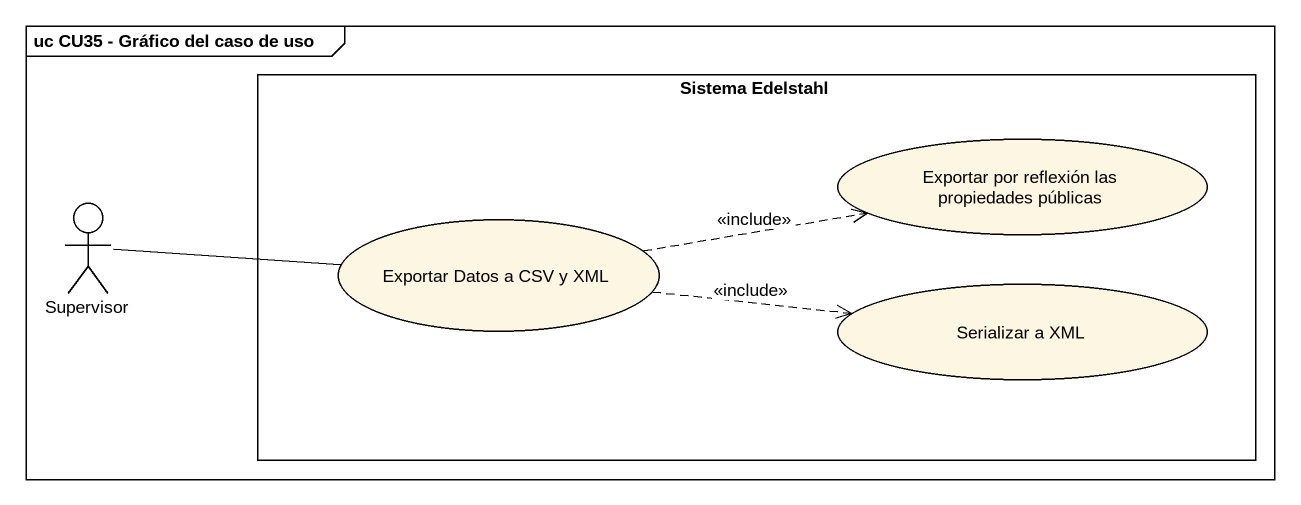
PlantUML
@startuml
mainframe uc CU35 - Gráfico del caso de uso
rectangle "Sistema Edelstahl" as Sistema_Edelstahl {
  usecase "Exportar por reflexión las propiedades públicas" as Exportar_por_reflexión_las
  usecase "Exportar Datos a CSV y XML" as Exportar_Datos_a_CSV_y_XML
  usecase "Serializar a XML" as Serializar_a_XML
}
actor Supervisor
Supervisor -right- Exportar_Datos_a_CSV_y_XML
Exportar_Datos_a_CSV_y_XML .right.> Exportar_por_reflexión_las : <<include>>
Exportar_Datos_a_CSV_y_XML .right.> Serializar_a_XML : <<include>>
@enduml
